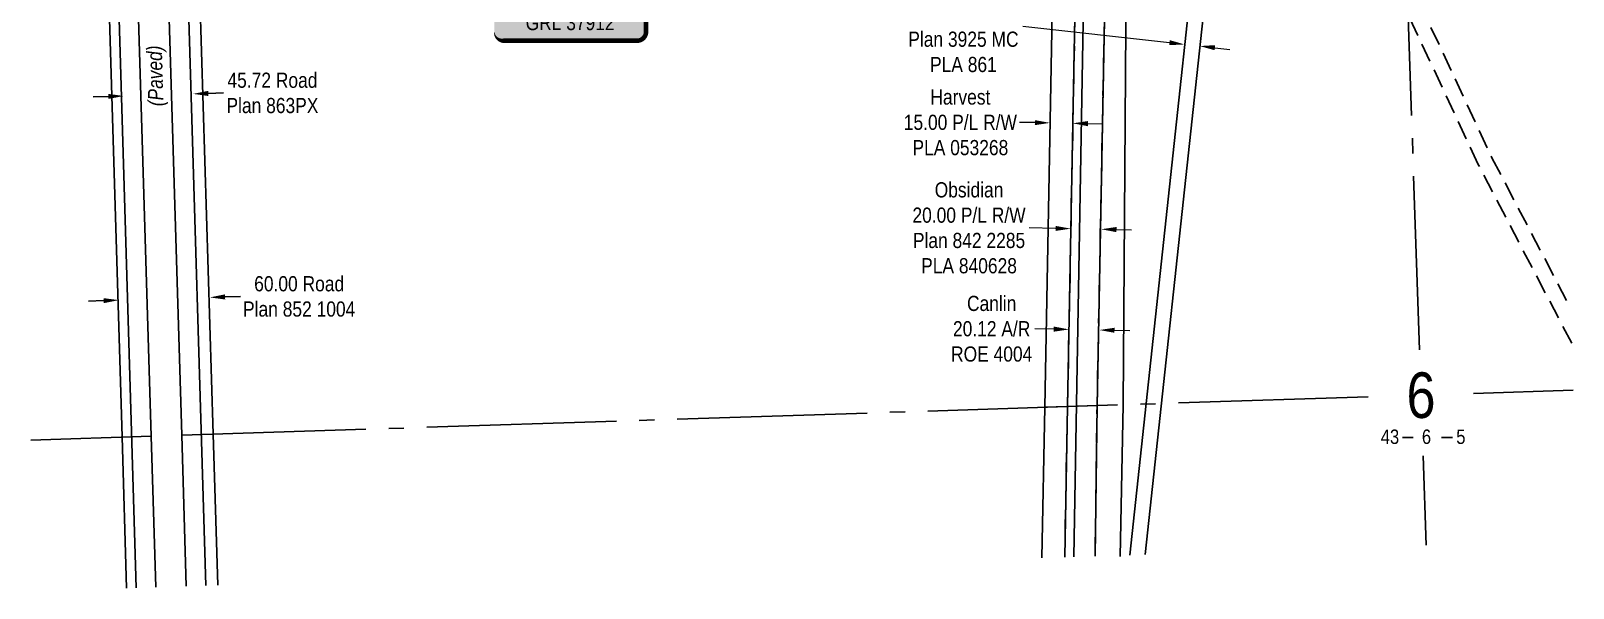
# Model space of a CAD drawing. Extents: x 641324 to 645272, y 5838143 to 5841258.
# Drawn here: x 643814 to 644829, y 5838328 to 5838695 of the extents above; entities that cross this region are included whole.
import ezdxf
from ezdxf.enums import TextEntityAlignment as Align

# ---------------------------------------------------------------- set-up
doc = ezdxf.new("R2010")
doc.units = 0
doc.header["$LTSCALE"] = 5
doc.header["$PDMODE"] = 32
doc.header["$PDSIZE"] = 0.03
doc.linetypes.add('foc-ACCESSROAD', pattern=[3.75, 2.5, -1.25])
doc.linetypes.add('foc-QUARTERLINE', pattern=[33, 25, -3, 2, -3])
doc.layers.get('Defpoints').update_dxf_attribs({"color": 9})
for name, color, linetype in [('10', 1, 'Continuous'), ('9', 3, 'Continuous'), ('AS-OWNER', 7, 'Continuous'), ('AS-POWER', 104, 'foc-POWER'), ('C-AR', 13, 'foc-ACCESSROAD'), ('C-RW', 13, 'Continuous'), ('C-WS', 13, 'foc-ACCESSROAD'), ('F-AR', 190, 'foc-ACCESSROAD'), ('F-RW', 190, 'Continuous'), ('L-SECLBL', 7, 'Continuous'), ('L-SECQ', 8, 'foc-QUARTERLINE'), ('L-TITLEDB', 4, 'Continuous'), ('L-TITLEDB-T', 4, 'Continuous')]:
    doc.layers.add(name, color=color, linetype=linetype)
for name, color, linetype, lineweight in [('C-RW-T', 13, 'Continuous', 9), ('F-RW-T', 190, 'Continuous', 9), ('T-TEXT', 48, 'Continuous', 18)]:
    doc.layers.add(name, color=color, linetype=linetype, lineweight=lineweight)
doc.styles.add('80', font='ARIALN.TTF', dxfattribs={"height": 10})
doc.styles.add('80CG', font='ARIALN.TTF', dxfattribs={"height": 10})
doc.styles.add('80L', font='ARIALN.TTF', dxfattribs={"height": 10})
doc.styles.add('80LS', font='ARIALNI.TTF', dxfattribs={"height": 10})
doc.styles.add('foc-LtypeFont', font='ARIALN.TTF', dxfattribs={"height": 7.35})
doc.styles.add('SIMPLEX', font='ARIALN.TTF')
doc.linetypes.add('foc-POWER', pattern='A,6,-1,["P",foc-LtypeFont,S=0.2,R=0,X=-0.625,Y=-0.75],-1.24,4', length=12.24)
doc.dimstyles.new('Compass 5 000', dxfattribs={"dimscale": 5, "dimtxt": 9, "dimasz": 2, "dimexe": 0.2, "dimexo": 0.0625, "dimgap": 0.5, "dimtad": 0, "dimtih": 1, "dimtoh": 1, "dimzin": 0, "dimdsep": 46, "dimtxsty": '80CG', "dimcen": 0.1, "dimse1": 1, "dimse2": 1, "dimclrd": 256, "dimclrt": 256, "dimaunit": 1, "dimadec": 4, "dimazin": 0, "dimtfac": 0.06, "dimtofl": 0, "dimtmove": 0, "dimatfit": 1, "dimfxl": 0.2, "dimtolj": 1, "dimtzin": 0, "dimlwd": -1, "dimarcsym": 0})

# ---------------------------------------------------------------- blocks, each defined once
blk = doc.blocks.new('L-SECLBL')
at = {"layer": '9', "color": 7}
for p, q in [((-5.1, -27.8), (-12.3, -27.8)), ((20.7, -27.8), (13.5, -27.8))]:
    blk.add_line(p, q, dxfattribs=at)
at = {"layer": '10', "color": 2, "style": 'SIMPLEX'}
blk.add_attdef('SEC', text='', height=30, dxfattribs=at).set_placement((0, 0), align=Align.MIDDLE)
at = {"layer": '10', "color": 5, "style": '80L'}
blk.add_attdef('TWP', text='', height=9.5, dxfattribs=at).set_placement((-14.4, -27.4), align=Align.MIDDLE_RIGHT)
blk.add_attdef('RGE', text='', height=9.5, dxfattribs=at).set_placement((3.6, -27.4), align=Align.MIDDLE_CENTER)
blk.add_attdef('MER', text='', height=9.5, dxfattribs=at).set_placement((23.2, -27.4), align=Align.MIDDLE_LEFT)
blk = doc.blocks.new('*U369')
h = blk.add_hatch(color=59)
edge = h.paths.add_edge_path()
edge.add_line((-44, -45.5), (44, -45.5))
edge.add_arc((44, -39.5), 6, 270, 360)
edge.add_line((50, -39.5), (50, 38))
edge.add_arc((44, 38), 6, 0, 90)
edge.add_line((44, 44), (-44, 44))
edge.add_arc((-44, 38), 6, 90, 180)
edge.add_line((-50, 38), (-50, -39.5))
edge.add_arc((-44, -39.5), 6, 180, 270)
at = {"color": 1, "flags": 128}
blk.add_lwpolyline([(-44, -45.5, 3, 3, 0), (44, -45.5, 3, 3, 0.414214), (50, -39.5, 3, 3, 0), (50, 38, 3, 0, 0.414214), (44, 44, 0, 0, 0), (-44, 44, 0, 0, 0.414214), (-50, 38, 0, 0, 0), (-50, -39.5, 0, 3, 0.414214)], format="xyseb", close=True, dxfattribs=at)
blk.add_lwpolyline([(-26.8, -25.1, 0, 7.5, 0), (0, 0, 0, 0, 0)], format="xyseb", dxfattribs=at)
at = {"color": 1, "style": '80'}
blk.add_attdef('ENTER_TEXT_001', (-36, -5), '', height=10, dxfattribs=at)
blk = doc.blocks.new('*D426')
at = {"layer": 'C-RW-T', "transparency": 16777216}
for p, q in [((644563.4, 5838687.1), (644466.9, 5838697.7)), ((644593.3, 5838683.8), (644603.2, 5838682.7))]:
    blk.add_line(p, q, dxfattribs=at)
at = {"layer": 'C-RW-T', "linetype": 'Continuous', "transparency": 16777216}
for points in [[(644563.6, 5838688.8), (644563.2, 5838685.5), (644573.3, 5838686)], [(644593.5, 5838685.5), (644593.1, 5838682.2), (644583.3, 5838684.9)]]:
    blk.add_solid(points, dxfattribs=at)
at = {"layer": 'Defpoints', "color": 0, "linetype": 'Continuous', "transparency": 16777216}
for p in [(644582.6, 5838769.8), (644592.5, 5838768.7), (644573.3, 5838686)]:
    blk.add_point(p, dxfattribs=at)
at = {"layer": 'C-RW-T', "linetype": 'Continuous', "transparency": 16777216, "insert": (644427.8, 5838697.7), "char_height": 10, "attachment_point": 5, "style": '80CG'}
blk.add_mtext('\\A1;Obsidian\\P10.06 P/L R/W\\PPlan 3925 MC\\PPLA 861', dxfattribs=at)
blk = doc.blocks.new('*D430')
at = {"layer": 'Defpoints', "color": 0, "linetype": 'Continuous', "transparency": 16777216}
for p in [(644484.8, 5838634.3), (644483.5, 5838560.7), (644498.5, 5838560.4)]:
    blk.add_point(p, dxfattribs=at)
at = {"layer": 'F-RW-T', "transparency": 16777216}
for p, q in [((644474.8, 5838634.5), (644464.8, 5838634.6)), ((644509.8, 5838633.8), (644519.8, 5838633.6))]:
    blk.add_line(p, q, dxfattribs=at)
at = {"layer": 'F-RW-T', "linetype": 'Continuous', "transparency": 16777216}
for points in [[(644474.9, 5838636.1), (644474.8, 5838632.8), (644484.8, 5838634.3)], [(644509.9, 5838635.5), (644509.8, 5838632.1), (644499.8, 5838634)]]:
    blk.add_solid(points, dxfattribs=at)
at = {"layer": 'F-RW-T', "linetype": 'Continuous', "transparency": 16777216, "insert": (644425.8, 5838634.6), "char_height": 10, "attachment_point": 5, "style": '80CG'}
blk.add_mtext('\\A1;Harvest\\P15.00 P/L R/W\\PPLA 053268', dxfattribs=at)
blk = doc.blocks.new('*D432')
at = {"layer": 'C-RW-T', "transparency": 16777216}
for p, q in [((644488.5, 5838564.7), (644471, 5838565.1)), ((644528.5, 5838564), (644538.5, 5838563.8))]:
    blk.add_line(p, q, dxfattribs=at)
at = {"layer": 'C-RW-T', "linetype": 'Continuous', "transparency": 16777216}
for points in [[(644488.6, 5838566.4), (644488.5, 5838563.1), (644498.5, 5838564.6)], [(644528.6, 5838565.7), (644528.5, 5838562.3), (644518.5, 5838564.2)]]:
    blk.add_solid(points, dxfattribs=at)
at = {"layer": 'Defpoints', "color": 0, "linetype": 'Continuous', "transparency": 16777216}
for p in [(644498.5, 5838564.6), (644497.7, 5838521.6), (644517.7, 5838521.3)]:
    blk.add_point(p, dxfattribs=at)
at = {"layer": 'C-RW-T', "linetype": 'Continuous', "transparency": 16777216, "insert": (644431.5, 5838565.1), "char_height": 10, "attachment_point": 5, "style": '80CG'}
blk.add_mtext('\\A1;Obsidian\\P20.00 P/L R/W\\PPlan 842 2285\\PPLA 840628', dxfattribs=at)
blk = doc.blocks.new('*D436')
at = {"layer": 'Defpoints', "color": 0, "linetype": 'Continuous', "transparency": 16777216}
for p in [(644497.8, 5838528.2), (644517.8, 5838527.8), (644497.3, 5838498.2)]:
    blk.add_point(p, dxfattribs=at)
at = {"layer": 'F-RW-T', "transparency": 16777216}
for p, q in [((644487.3, 5838498.4), (644474.9, 5838498.6)), ((644527.3, 5838497.7), (644537.3, 5838497.5))]:
    blk.add_line(p, q, dxfattribs=at)
at = {"layer": 'F-RW-T', "linetype": 'Continuous', "transparency": 16777216}
for points in [[(644487.3, 5838500.1), (644487.3, 5838496.7), (644497.3, 5838498.2)], [(644527.3, 5838499.3), (644527.2, 5838496), (644517.3, 5838497.8)]]:
    blk.add_solid(points, dxfattribs=at)
at = {"layer": 'F-RW-T', "linetype": 'Continuous', "transparency": 16777216, "insert": (644446.4, 5838498.6), "char_height": 10, "attachment_point": 5, "style": '80CG'}
blk.add_mtext('\\A1;Canlin\\P20.12 A/R\\PROE 4004 ', dxfattribs=at)
blk = doc.blocks.new('*D439')
at = {"layer": 'Defpoints', "color": 0, "linetype": 'Continuous', "transparency": 16777216}
for p in [(643875.1, 5838651.5), (643920.8, 5838653.4), (643920.8, 5838652.8)]:
    blk.add_point(p, dxfattribs=at)
at = {"layer": 'L-TITLEDB-T', "transparency": 16777216}
for p, q in [((643930.8, 5838653.7), (643940.8, 5838654)), ((643865.1, 5838651.7), (643855.1, 5838651.4))]:
    blk.add_line(p, q, dxfattribs=at)
at = {"layer": 'L-TITLEDB-T', "linetype": 'Continuous', "transparency": 16777216}
for points in [[(643930.7, 5838655.4), (643930.8, 5838652), (643920.8, 5838653.4)], [(643865, 5838653.4), (643865.1, 5838650.1), (643875.1, 5838652)]]:
    blk.add_solid(points, dxfattribs=at)
at = {"layer": 'L-TITLEDB-T', "linetype": 'Continuous', "transparency": 16777216, "insert": (643973, 5838654), "char_height": 10, "attachment_point": 5, "style": '80CG'}
blk.add_mtext('\\A1;45.72 Road\\PPlan 863PX', dxfattribs=at)
blk = doc.blocks.new('*D440')
at = {"layer": 'Defpoints', "color": 0, "linetype": 'Continuous', "transparency": 16777216}
for p in [(643931.9, 5838519.3), (643872.5, 5838498.7), (643932.5, 5838500.5)]:
    blk.add_point(p, dxfattribs=at)
at = {"layer": 'L-TITLEDB-T', "transparency": 16777216}
for p, q in [((643861.9, 5838517.2), (643851.9, 5838516.9)), ((643941.9, 5838519.6), (643951.9, 5838519.9))]:
    blk.add_line(p, q, dxfattribs=at)
at = {"layer": 'L-TITLEDB-T', "linetype": 'Continuous', "transparency": 16777216}
for points in [[(643861.9, 5838518.8), (643862, 5838515.5), (643871.9, 5838517.5)], [(643941.8, 5838521.3), (643941.9, 5838517.9), (643931.9, 5838519.3)]]:
    blk.add_solid(points, dxfattribs=at)
at = {"layer": 'L-TITLEDB-T', "linetype": 'Continuous', "transparency": 16777216, "insert": (643990.6, 5838519.9), "char_height": 10, "attachment_point": 5, "style": '80CG'}
blk.add_mtext('\\A1;60.00 Road\\PPlan 852 1004', dxfattribs=at)

msp = doc.modelspace()

# ---------------------------------------------------------------- linework, layer by layer
for p, q in [((643893.19, 5838427.866), (643866.077, 5839331.605)), ((643913.292, 5838428.469), (643886.177, 5839332.28)), ((643896.188, 5838328.332), (643893.19, 5838427.866)), ((643916.288, 5838328.998), (643913.292, 5838428.471))]:
    msp.add_line(p, q)
at = {"layer": 'AS-POWER', "flags": 128}
msp.add_lwpolyline([(643821.158, 5839046.053), (643919.815, 5839042.257), (644068.923, 5839052.098), (644152.651, 5839068.216), (644230.25, 5839076.617), (644502.139, 5839172.363), (644514.678, 5839166.724), (644500.513, 5838348.341)], dxfattribs=at)
at = {"layer": 'C-AR'}
msp.add_lwpolyline([(644525.235, 5838946.064), (644515.785, 5838447.991), (644496.321, 5838447.362), (644506.244, 5838972.374)], dxfattribs=at)
at = {"layer": 'C-RW'}
for p, q in [((644514.456, 5838348.804), (644515.785, 5838447.991)), ((644530.954, 5838348.469), (644532.845, 5838448.542))]:
    msp.add_line(p, q, dxfattribs=at)
for points in [[(644537.262, 5838349.558), (644607.413, 5839000.146), (644636.667, 5839071.488), (644646.667, 5839095.875), (644572.822, 5839119.05)], [(644758.658, 5838976.662), (644708.873, 5839012.386), (644708.524, 5839012.636), (644671.223, 5839039.327), (644669.592, 5839040.495), (644667.589, 5839042.48), (644660.988, 5839049.001), (644648.405, 5839061.443), (644647.822, 5839062.018), (644645.122, 5839064.689), (644643.968, 5839061.904), (644638.255, 5839048.126), (644635.66, 5839041.525), (644633.404, 5839037.028), (644617.258, 5838997.65), (644547.411, 5838349.894)], [(644515.785, 5838447.991), (644527.025, 5839040.39), (644537.187, 5839040.316), (644532.845, 5838448.542)]]:
    msp.add_lwpolyline(points, dxfattribs=at)
msp.add_lwpolyline([(644515.785, 5838447.991), (644496.321, 5838447.362), (644506.244, 5838972.374), (644507.263, 5839026.296), (644507.427, 5839030.033), (644507.871, 5839040.11), (644507.922, 5839041.265), (644508.248, 5839059.812), (644528.279, 5839059.433), (644527.025, 5839040.39), (644526.74, 5839025.408), (644525.235, 5838946.064), (644515.785, 5838447.991)], close=True, dxfattribs=at)
at = {"layer": 'C-WS'}
msp.add_lwpolyline([(644828.149, 5838489.133), (644766.644, 5838606.903), (644720.538, 5838705.561), (644719.674, 5838731.158), (644775.659, 5838611.361), (644827.419, 5838512.25)], dxfattribs=at)
at = {"layer": 'F-AR'}
for p, q in [((644494.446, 5838348.141), (644496.321, 5838447.362)), ((644514.456, 5838348.804), (644515.785, 5838447.991))]:
    msp.add_line(p, q, dxfattribs=at)
msp.add_lwpolyline([(644525.235, 5838946.064), (644515.785, 5838447.991), (644496.321, 5838447.362), (644506.244, 5838972.374)], dxfattribs=at)
at = {"layer": 'F-RW'}
for p, q in [((644479.424, 5838347.643), (644481.3, 5838446.876)), ((644494.446, 5838348.141), (644496.321, 5838447.362))]:
    msp.add_line(p, q, dxfattribs=at)
msp.add_lwpolyline([(644506.244, 5838972.374), (644496.321, 5838447.362), (644481.3, 5838446.876), (644491.123, 5838966.642)], dxfattribs=at)
at = {"layer": 'L-SECQ'}
for p, q in [((644701.876, 5839258.835), (644727.982, 5838484.859)), ((644694.218, 5838453.759), (643913.291, 5838428.515)), ((644829.127, 5838458.119), (644763.445, 5838455.996)), ((643893.19, 5838427.866), (643813.986, 5838425.305)), ((644730.341, 5838414.92), (644732.327, 5838356.016))]:
    msp.add_line(p, q, dxfattribs=at)
at = {"layer": 'L-TITLEDB'}
for p, q in [((643846.833, 5839330.959), (643874.033, 5838427.345)), ((643883.386, 5838327.908), (643853.285, 5839331.221)), ((643929.068, 5838329.421), (643898.969, 5839332.664)), ((643933.988, 5838429.15), (643906.782, 5839332.972)), ((643877.032, 5838327.698), (643874.033, 5838427.345)), ((643936.982, 5838329.683), (643933.988, 5838429.15))]:
    msp.add_line(p, q, dxfattribs=at)

# ---------------------------------------------------------------- block references
at = {"layer": 'AS-OWNER'}
ref = msp.add_blockref('*U369', (644168.941, 5838733.889), dxfattribs=dict(at, xscale=0.99970833, yscale=0.99970833, zscale=0.99970833))
ref.add_attrib('ENTER_TEXT_001', 'LARRY VARTY', (644128.81, 5838762.565), dxfattribs={"layer": '0', "color": 1, "height": 9.99708, "style": '80'})
ref.add_attrib('ENTER_TEXT_002', 'FAYE JENSON', (644129.168, 5838745.726), dxfattribs={"layer": '0', "color": 1, "height": 9.99708, "style": '80'})
ref.add_attrib('ENTER_TEXT_003', 'BARRY VARTY', (644128.162, 5838729.064), dxfattribs={"layer": '0', "color": 1, "height": 9.99708, "style": '80'})
ref.add_attrib('ENTER_TEXT_004', 'DALLAS JENSON', (644122.215, 5838712.225), dxfattribs={"layer": '0', "color": 1, "height": 9.99708, "style": '80'})
ref.add_attrib('ENTER_TEXT_005', 'GRL 37912', (644139.639, 5838695.386), dxfattribs={"layer": '0', "color": 1, "height": 9.9971, "style": '80'})
at = {"layer": 'L-SECLBL', "color": 3, "xscale": 0.99970833, "yscale": 0.99970833, "zscale": 0.99970833}
msp.add_blockref('L-SECLBL', (644728.993, 5838454.883), dxfattribs=at).add_auto_attribs({'SEC': '6', 'TWP': '43', 'RGE': '6', 'MER': '5'})

# ---------------------------------------------------------------- texts
at = {"layer": 'T-TEXT', "style": '80LS'}
msp.add_text('(Paved)', height=10, rotation=91.718442, dxfattribs=at).set_placement((643895.739, 5838665.242), align=Align.MIDDLE_CENTER)

# ---------------------------------------------------------------- dimensions: what is measured, and where the dimension line sits
at = {"layer": 'C-RW-T', "linetype": 'Continuous'}
for base, p1, p2, angle, text, picture, middle in [((644573.344, 5838686.023), (644592.545, 5838768.738), (644582.552, 5838769.836), 173.730248, 'Obsidian\\P10.06 P/L R/W\\PPlan 3925 MC\\PPLA 861', '*D426', (644427.832, 5838697.715)), ((644498.536, 5838564.557), (644517.716, 5838521.269), (644497.725, 5838521.647), 178.917193, 'Obsidian\\P20.00 P/L R/W\\PPlan 842 2285\\PPLA 840628', '*D432', (644431.472, 5838565.077))]:
    dim = msp.add_linear_dim(base=base, p1=p1, p2=p2, angle=angle, text=text, dimstyle='Compass 5 000', dxfattribs=at)
    dim.commit()
    dim.dimension.update_dxf_attribs({"geometry": picture, "text_midpoint": middle, "dimtype": 161})
at = {"layer": 'F-RW-T', "linetype": 'Continuous'}
for base, p1, p2, angle, text, picture, middle in [((644484.841, 5838634.267), (644498.457, 5838560.411), (644483.451, 5838560.695), 178.917283, 'Harvest\\P15.00 P/L R/W\\PPLA 053268', '*D430', (644425.759, 5838634.645)), ((644497.282, 5838498.226), (644517.84, 5838527.78), (644497.848, 5838528.158), 178.917193, 'Canlin\\P20.12 A/R\\PROE 4004 ', '*D436', (644446.352, 5838498.649))]:
    dim = msp.add_linear_dim(base=base, p1=p1, p2=p2, angle=angle, text=text, dimstyle='Compass 5 000', dxfattribs=at)
    dim.commit()
    dim.dimension.update_dxf_attribs({"geometry": picture, "text_midpoint": middle, "dimtype": 161})
at = {"layer": 'L-TITLEDB-T', "linetype": 'Continuous'}
for base, p1, p2, angle, text, picture, middle in [((643920.774, 5838653.402), (643875.105, 5838651.452), (643920.792, 5838652.829), 1.72632, '45.72 Road\\PPlan 863PX', '*D439', (643973.044, 5838654.005)), ((643931.886, 5838519.285), (643872.499, 5838498.669), (643932.454, 5838500.478), 1.727582, '60.00 Road\\PPlan 852 1004', '*D440', (643990.602, 5838519.888))]:
    dim = msp.add_linear_dim(base=base, p1=p1, p2=p2, angle=angle, text=text, dimstyle='Compass 5 000', dxfattribs=at)
    dim.commit()
    dim.dimension.update_dxf_attribs({"geometry": picture, "text_midpoint": middle, "dimtype": 161})

doc.saveas('drawing.dxf')
